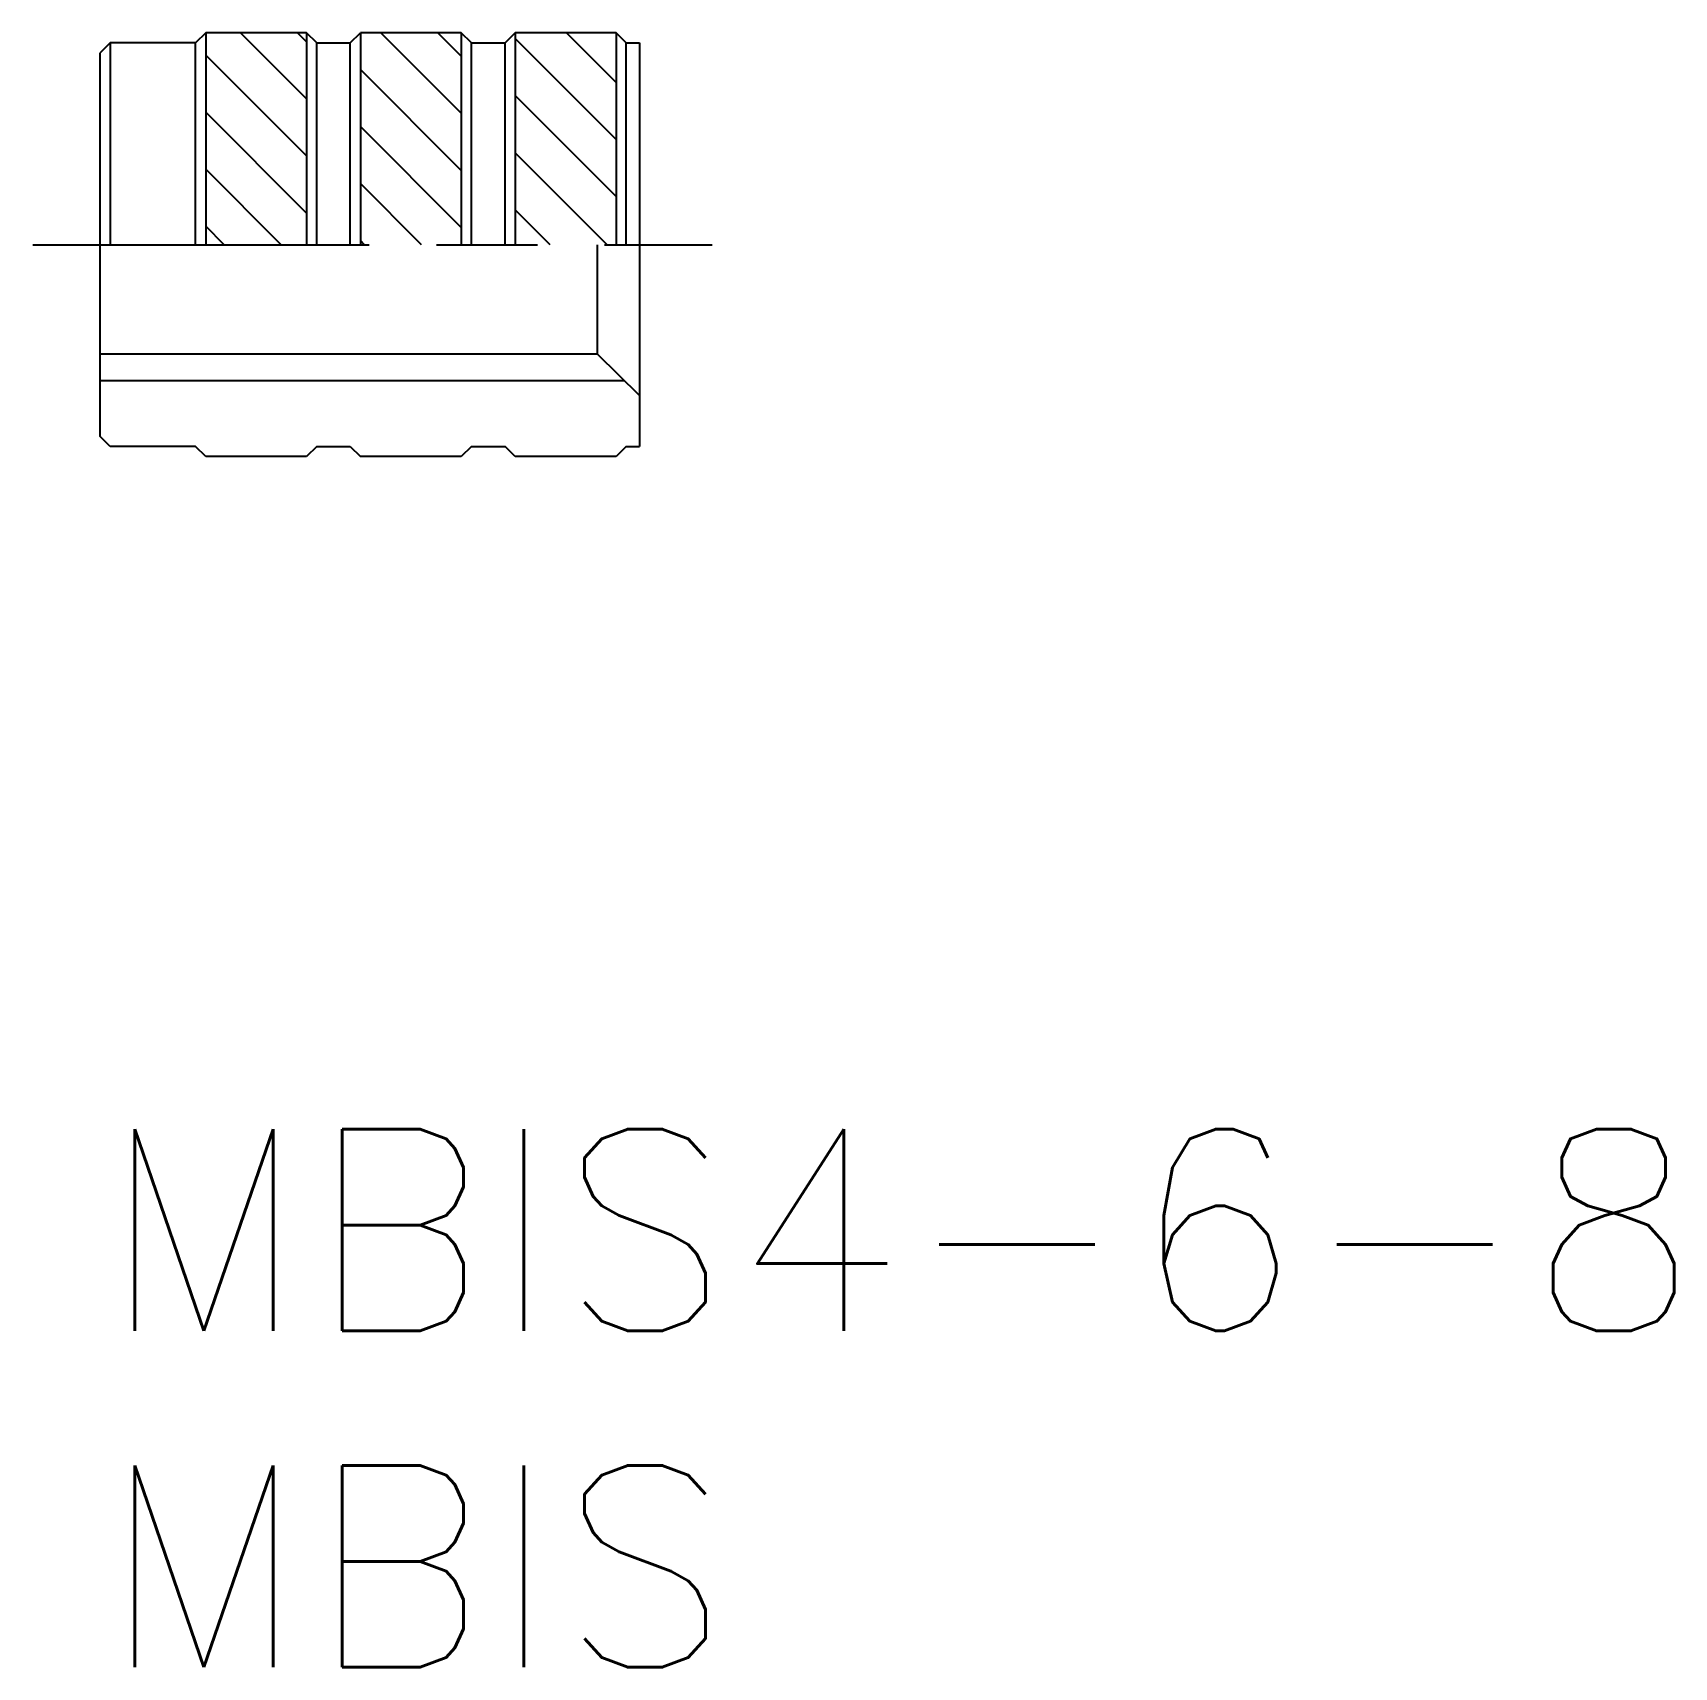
# Model space of a CAD drawing. Extents: x -1 to 23.4, y -8 to 16.3.
import ezdxf

# ---------------------------------------------------------------- set-up
doc = ezdxf.new("R2010")
doc.units = 0
doc.header["$LTSCALE"] = 0.5
doc.linetypes.add('CENTER', pattern=[50.8, 31.75, -6.35, 6.35, -6.35])
doc.linetypes.add('DASHDOT', pattern=[17, 10, -2, 3, -2])
for name, color, linetype in [('MSM_CENTER', 1, 'CENTER'), ('MSM_CONTINUOUS', 7, 'CONTINUOUS'), ('MSM_NARROW', 5, 'CONTINUOUS'), ('MSM_PART_NUMBER', 7, 'CONTINUOUS')]:
    doc.layers.add(name, color=color, linetype=linetype)
doc.styles.get("Standard").update_dxf_attribs({"font": 'txt.shx', "height": 3, "bigfont": 'bigfont.shx'})

msp = doc.modelspace()

# ---------------------------------------------------------------- linework, layer by layer
at = {"layer": 'MSM_CENTER', "linetype": 'DASHDOT'}
msp.add_line((-1, 13.15), (9.1, 13.15), dxfattribs=at)
at = {"layer": 'MSM_CONTINUOUS'}
for p, q in [((0.15, 16.15), (0, 16)), ((1.42, 16.15), (0.15, 16.15)), ((0.15, 16.15), (0.15, 13.15)), ((1.57, 16.3), (1.42, 16.15)), ((1.42, 13.15), (1.42, 16.15)), ((3.07, 16.3), (1.57, 16.3)), ((1.57, 16.3), (1.57, 13.15)), ((3.07, 15.317), (2.087, 16.3)), ((3.07, 16.166), (2.936, 16.3)), ((3.22, 16.15), (3.07, 16.3)), ((3.07, 16.3), (3.07, 13.15)), ((3.22, 16.15), (3.72, 16.15)), ((3.22, 13.15), (3.22, 16.15)), ((3.72, 16.15), (3.87, 16.3)), ((3.72, 13.15), (3.72, 16.15)), ((5.37, 16.3), (3.87, 16.3)), ((3.87, 16.3), (3.87, 13.15)), ((5.37, 15.104), (4.174, 16.3)), ((5.37, 15.952), (5.022, 16.3)), ((5.52, 16.15), (5.37, 16.3)), ((5.37, 16.3), (5.37, 13.15)), ((5.52, 16.15), (6.02, 16.15)), ((5.52, 13.15), (5.52, 16.15)), ((6.17, 16.3), (6.02, 16.15)), ((6.02, 13.15), (6.02, 16.15)), ((7.67, 16.3), (6.17, 16.3)), ((6.17, 16.3), (6.17, 13.15)), ((7.67, 14.715), (6.17, 16.215)), ((7.67, 15.563), (6.933, 16.3)), ((7.82, 16.15), (7.67, 16.3)), ((7.67, 16.3), (7.67, 13.15)), ((7.82, 16.15), (8.02, 16.15)), ((7.82, 13.15), (7.82, 16.15)), ((8.02, 16.15), (8.02, 10.15)), ((0, 10.3), (0, 16)), ((3.07, 14.469), (1.57, 15.969)), ((5.37, 14.255), (3.87, 15.755)), ((7.67, 13.866), (6.17, 15.366)), ((3.07, 13.62), (1.57, 15.12)), ((5.37, 13.407), (3.87, 14.907)), ((7.538, 13.15), (6.17, 14.518)), ((2.692, 13.15), (1.57, 14.272)), ((4.778, 13.15), (3.87, 14.058)), ((6.689, 13.15), (6.17, 13.669)), ((1.843, 13.15), (1.57, 13.423)), ((3.93, 13.15), (3.87, 13.21)), ((7.391, 13.15), (7.391, 11.529)), ((0, 11.529), (7.391, 11.529)), ((7.391, 11.529), (8.02, 10.906)), ((0.15, 10.15), (0, 10.3)), ((1.42, 10.15), (0.15, 10.15)), ((1.57, 10), (1.42, 10.15)), ((3.22, 10.15), (3.07, 10)), ((3.22, 10.15), (3.72, 10.15)), ((3.72, 10.15), (3.87, 10)), ((5.52, 10.15), (5.37, 10)), ((5.52, 10.15), (6.02, 10.15)), ((6.17, 10), (6.02, 10.15)), ((7.82, 10.15), (7.67, 10)), ((7.82, 10.15), (8.02, 10.15)), ((3.07, 10), (1.57, 10)), ((5.37, 10), (3.87, 10)), ((7.67, 10), (6.17, 10))]:
    msp.add_line(p, q, dxfattribs=at)
at = {"layer": 'MSM_NARROW', "linetype": 'CONTINUOUS'}
msp.add_line((0, 11.131), (7.793, 11.131), dxfattribs=at)

# ---------------------------------------------------------------- texts
at = {"layer": 'MSM_PART_NUMBER'}
for s, p in [('MBIS4-6-8', (0, -3)), ('MBIS', (0, -8))]:
    msp.add_text(s, height=3, dxfattribs=at).set_placement(p)

doc.saveas('drawing.dxf')
